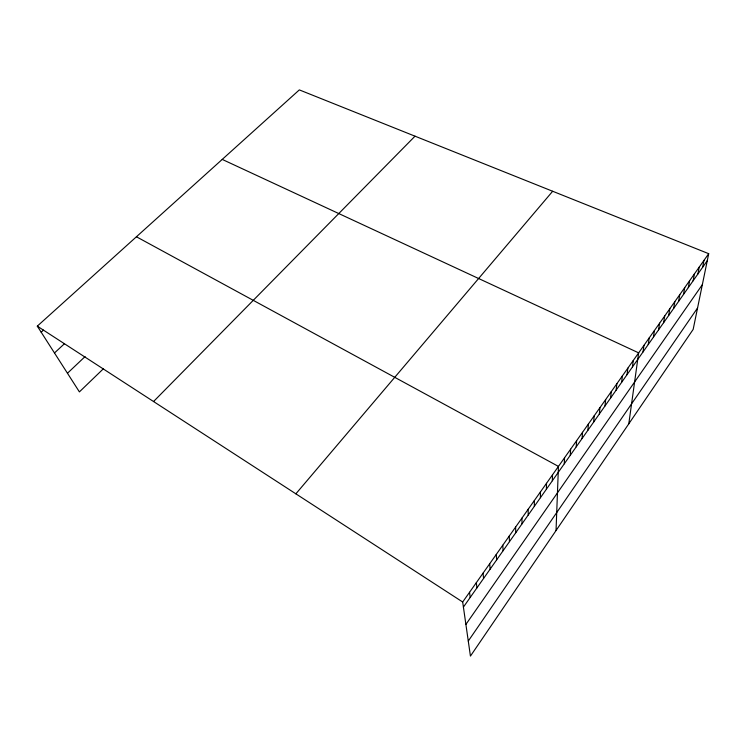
<?xml version="1.0" encoding="UTF-8"?>
<svg xmlns="http://www.w3.org/2000/svg" width="746" height="746" viewBox="0 0 746 746"><rect width="100%" height="100%" fill="white"/><g stroke="black" fill="none" stroke-linecap="round" stroke-linejoin="round"><path stroke-width="1.12" d="M540.402 497.731L540.458 491.884M546.398 489.199L546.51 483.305M552.338 480.76L552.516 474.81M556.04 530.546L558.446 466.409L136.425 236.771M564.284 463.807L564.563 457.755M570.28 455.284L570.615 449.185M576.21 446.854L576.602 440.709M582.085 438.517L582.523 432.316M587.904 430.255L588.398 424.017M593.657 422.068L594.208 415.792M599.355 413.974L599.952 407.652M605.006 405.955L605.649 399.586M610.592 398.019L611.282 391.603M616.131 390.149L616.867 383.705M621.605 382.362L622.388 375.881M627.032 374.66L627.862 368.132M632.412 367.023L633.289 360.458M628.794 423.821L638.651 352.858L222.224 159.411M643.015 351.963L643.966 345.333M648.237 344.54L649.234 337.882M653.412 337.192L654.447 330.497M658.532 329.909L659.613 323.186M663.614 322.701L664.733 315.94M668.64 315.549L669.796 308.76M673.629 308.471L674.822 301.654M678.562 301.459L679.793 294.605M683.457 294.502L684.725 287.63M688.306 287.62L689.612 280.72M693.109 280.794L694.442 273.866M697.874 274.034L699.244 267.077M702.592 267.329L703.991 260.354M708.7 253.687L693.165 329.396L470.437 656.107L462.679 602.003L708.7 253.687L299.332 89.893L37.3 326.142L79.402 391.892L103.321 368.841M468.274 641.047L697.557 307.995M465.896 624.421L702.34 284.674M463.406 607.104L707.264 260.69M295.873 493.824L552.674 191.256M153.545 401.535L415.018 136.182M67.457 373.242L85.072 356.579M54.477 352.97L64.473 343.71M41.17 332.194L43.482 330.105M37.3 326.142L462.679 602.003M469.542 592.287L470.194 597.453M476.33 582.673L476.918 587.913M483.044 573.161L483.567 578.467M489.693 563.752L490.141 569.123M496.277 554.437L496.65 559.873M502.785 545.223L503.093 550.725M509.22 536.104L509.471 541.661M515.598 527.077L515.784 532.691M521.911 518.144L522.032 523.823M528.159 509.294L528.215 515.038M534.341 500.547L534.341 506.338"/></g></svg>
